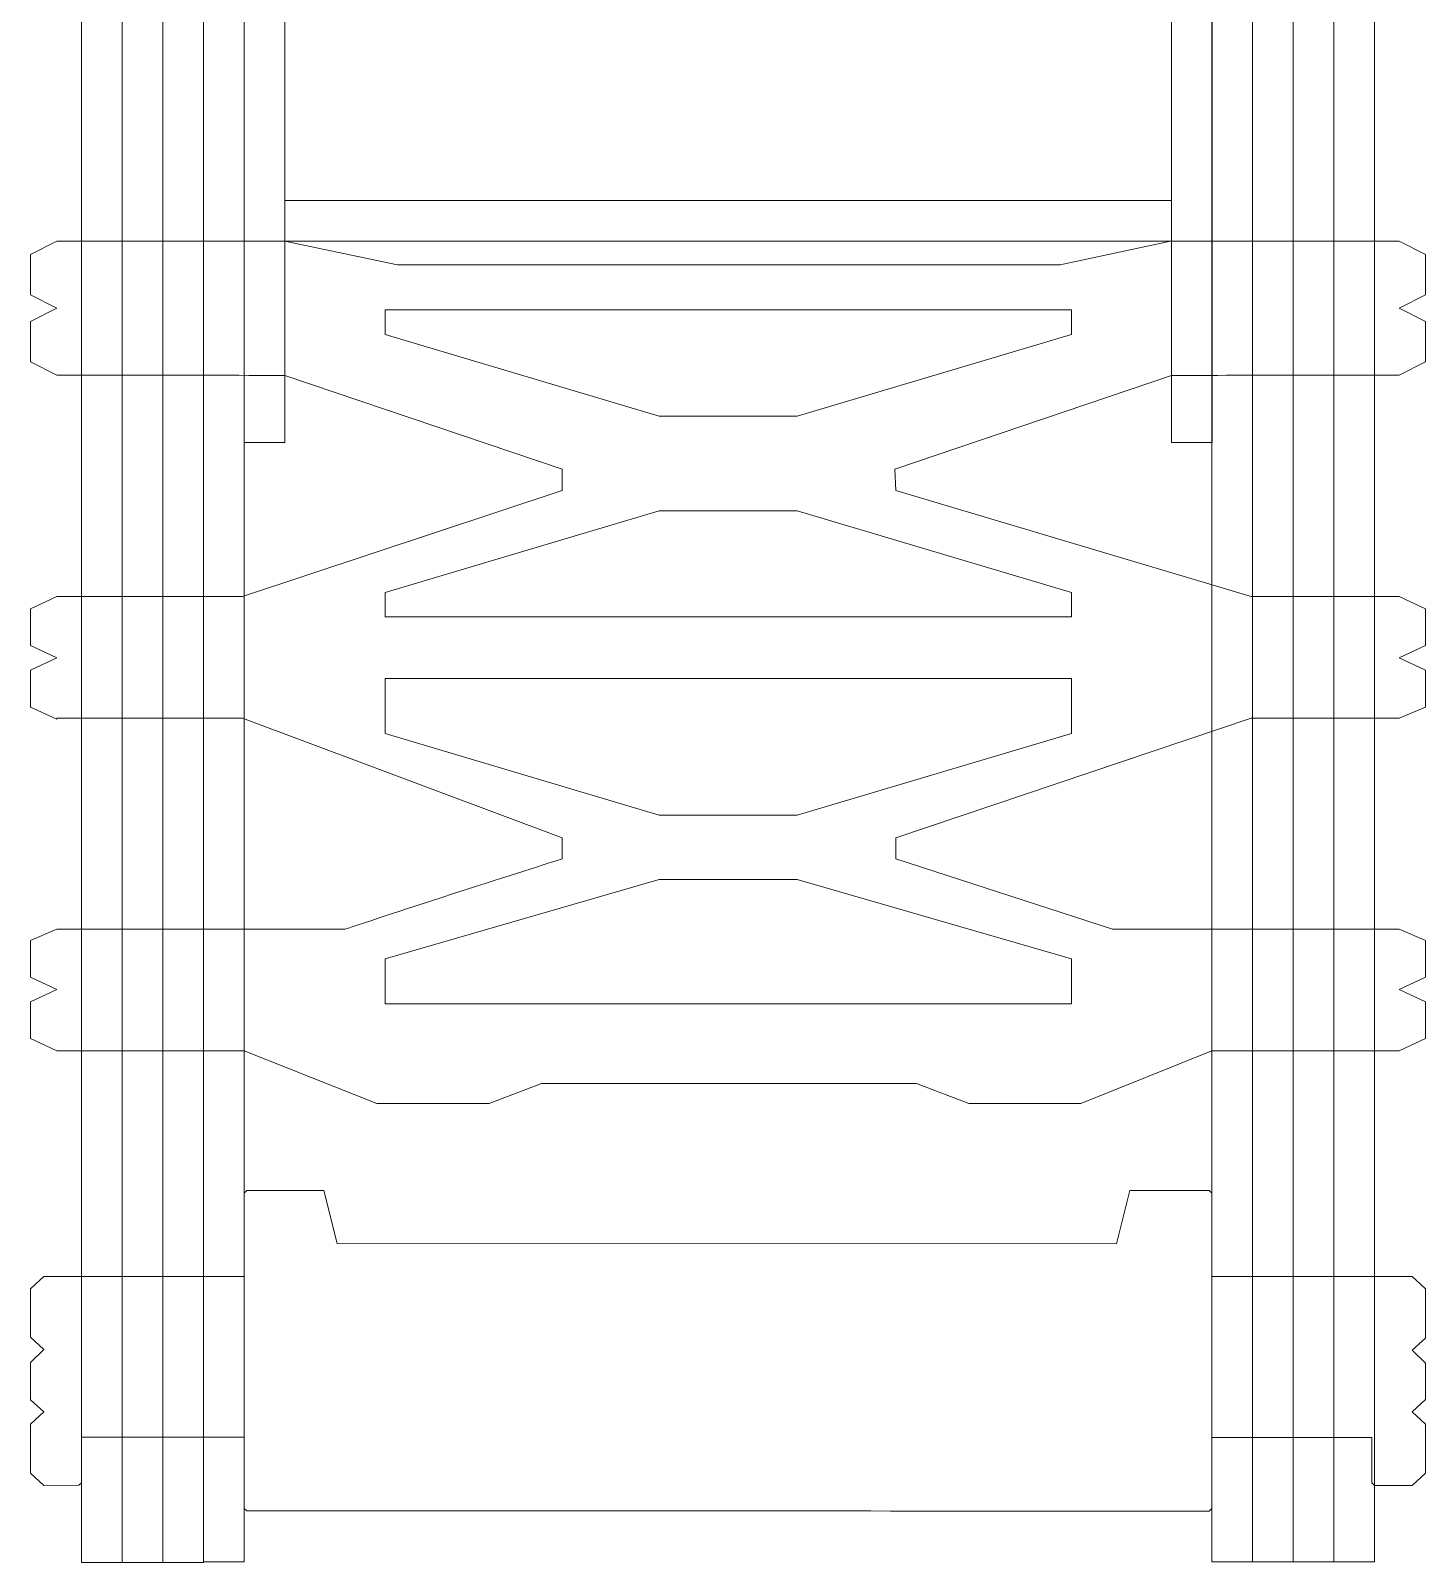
# Model space of a CAD drawing. Header units: millimetres. Extents: x -847 to 848, y -600 to 600.
# Drawn here: x 710.7 to 847.6, y 122.9 to 273.2 of the extents above; entities that cross this region are included whole.
import ezdxf

# ---------------------------------------------------------------- set-up
doc = ezdxf.new("R2010")
doc.units = ezdxf.units.MM
doc.header["$MEASUREMENT"] = 0

msp = doc.modelspace()

# ---------------------------------------------------------------- linework, layer by layer
at = {"color": 2, "lineweight": 5}
msp.add_lwpolyline([(731.6831, 232.7538), (735.6831, 232.7538), (735.6831, 470.511), (731.6831, 470.511), (731.6831, 232.7538)], close=True, dxfattribs=at)
at = {"color": 161, "lineweight": 5}
for points in [[(723.7034, 477.0824), (723.7034, 477.0824), (727.693, 477.0824), (727.693, 477.0824), (727.693, 477.0824), (727.693, 477.0824), (727.693, 122.9017), (727.693, 122.9017), (727.693, 122.9017), (727.693, 122.9017), (723.7034, 122.9017), (723.7034, 122.9017), (723.7034, 122.9017), (723.7034, 122.9017), (723.7034, 477.0824), (723.7034, 477.0824)], [(834.6218, 477.133), (834.6218, 477.133), (830.6322, 477.133), (830.6322, 477.133), (830.6322, 477.133), (830.6322, 477.133), (830.6322, 122.9523), (830.6322, 122.9523), (830.6322, 122.9523), (830.6322, 122.9523), (834.6218, 122.9523), (834.6218, 122.9523), (834.6218, 122.9523), (834.6218, 122.9523), (834.6218, 477.133), (834.6218, 477.133)]]:
    msp.add_open_spline(points, degree=3, knots=[0, 0, 0, 0, 0.25, 0.25, 0.25, 0.25, 0.5, 0.5, 0.5, 0.5, 0.75, 0.75, 0.75, 0.75, 1, 1, 1, 1], dxfattribs=at)
at = {"color": 2, "lineweight": 5}
for points, knots in [([(822.6424, 470.511), (822.6424, 470.511), (826.6424, 470.5118), (826.6424, 470.5118), (826.6424, 470.5118), (826.6424, 470.5118), (826.6868, 232.7546), (826.6868, 232.7546), (826.6868, 232.7546), (826.6868, 232.7546), (822.6868, 232.7538), (822.6868, 232.7538), (822.6868, 232.7538), (822.6868, 232.7538), (822.6424, 470.511), (822.6424, 470.511)], [0, 0, 0, 0, 0.25, 0.25, 0.25, 0.25, 0.5, 0.5, 0.5, 0.5, 0.75, 0.75, 0.75, 0.75, 1, 1, 1, 1]), ([(731.6832, 128.1874), (731.6832, 128.1874), (731.6832, 135.1754), (731.6832, 135.1754), (731.6832, 135.1754), (721.3924, 135.1754), (726.0142, 135.1754), (715.7235, 135.1754), (715.7235, 135.1754), (715.7235, 135.1754), (715.7235, 130.7002), (715.7235, 130.7002), (715.7235, 130.7002), (715.7235, 130.7002), (715.4636, 130.4604), (715.4636, 130.4604), (715.4636, 130.4604), (715.4636, 130.4604), (712.025, 130.4498), (712.025, 130.4498), (712.025, 130.4498), (712.025, 130.4498), (710.7233, 131.6535), (710.7233, 131.6535), (710.7233, 131.6535), (710.7233, 131.6535), (710.7233, 136.4724), (710.7233, 136.4724), (710.7233, 136.4724), (710.7233, 136.4724), (712.025, 137.6776), (712.025, 137.6776), (712.025, 137.6776), (712.025, 137.6776), (710.7233, 138.8418), (710.7233, 138.8418), (710.7233, 138.8418), (710.7233, 138.8418), (710.7233, 142.4981), (710.7233, 142.4981), (710.7233, 142.4981), (710.7233, 142.4981), (712.025, 143.7924), (712.025, 143.7924), (712.025, 143.7924), (712.025, 143.7924), (710.7233, 144.9982), (710.7233, 144.9982), (710.7233, 144.9982), (710.7233, 149.0598), (710.7233, 145.6391), (710.7233, 149.726), (710.7233, 149.726), (710.7233, 149.726), (712.025, 150.9312), (712.025, 150.9312), (712.025, 150.9312), (712.025, 150.9312), (731.6832, 150.9312), (731.6832, 150.9312), (731.6832, 150.9312), (731.6832, 150.9312), (731.6832, 159.134), (731.6832, 159.134), (731.6832, 159.134), (731.6832, 159.134), (731.9425, 159.3753), (731.9425, 159.3753), (731.9425, 159.3753), (734.4589, 159.3753), (736.9753, 159.3753), (739.4917, 159.3753), (739.4917, 159.3753), (739.4917, 159.3753), (740.7934, 154.1686), (740.7934, 154.1686), (740.7934, 154.1686), (740.7934, 154.1686), (817.2908, 154.158), (817.2908, 154.158), (817.2908, 154.158), (817.2908, 154.158), (818.5925, 159.3648), (818.5925, 159.3648), (818.5925, 159.3648), (821.109, 159.3648), (823.8641, 159.3648), (826.3806, 159.3648), (826.3806, 159.3648), (826.3806, 159.3648), (826.642, 159.1234), (826.642, 159.1234), (826.642, 159.1234), (826.642, 159.1234), (826.642, 150.9312), (826.642, 150.9312), (826.642, 150.9312), (826.642, 150.9312), (846.3007, 150.9312), (846.3007, 150.9312), (846.3007, 150.9312), (846.3007, 150.9312), (847.6024, 149.726), (847.6024, 149.726), (847.6024, 149.726), (847.6024, 145.6406), (847.6024, 148.9908), (847.6024, 144.9076), (847.6024, 144.9076), (847.6024, 144.9076), (846.3007, 143.7018), (846.3007, 143.7018), (846.3007, 143.7018), (846.3007, 143.7018), (847.6024, 142.4438), (847.6024, 142.4438), (847.6024, 142.4438), (847.6024, 142.4438), (847.6024, 138.8834), (847.6024, 138.8834), (847.6024, 138.8834), (847.6024, 138.8834), (846.3007, 137.6776), (846.3007, 137.6776), (846.3007, 137.6776), (846.3007, 137.6776), (847.6024, 136.4724), (847.6024, 136.4724), (847.6024, 136.4724), (847.6024, 136.4724), (847.6024, 131.6535), (847.6024, 131.6535), (847.6024, 131.6535), (847.6024, 131.6535), (846.3007, 130.4498), (846.3007, 130.4498), (846.3007, 130.4498), (846.3007, 130.4498), (842.6227, 130.4519), (842.6227, 130.4519), (842.6227, 130.4519), (842.6227, 130.4519), (842.3613, 130.6917), (842.3613, 130.6917), (842.3613, 130.6917), (842.3613, 130.6917), (842.3613, 135.167), (842.3613, 135.167), (842.3613, 135.167), (832.0637, 135.167), (836.9385, 135.1649), (826.642, 135.167), (826.642, 135.167), (826.642, 135.167), (826.642, 128.1769), (826.642, 128.1769), (826.642, 128.1769), (826.642, 128.1769), (826.3806, 127.9371), (826.3806, 127.9371), (826.3806, 127.9371), (818.5646, 127.9371), (739.7479, 127.9476), (731.9425, 127.9476), (731.9425, 127.9476), (731.9425, 127.9476), (731.6832, 128.1874), (731.6832, 128.1874)], [0, 0, 0, 0, 0.02380952, 0.02380952, 0.02380952, 0.02380952, 0.04761905, 0.04761905, 0.04761905, 0.04761905, 0.07142857, 0.07142857, 0.07142857, 0.07142857, 0.0952381, 0.0952381, 0.0952381, 0.0952381, 0.11904762, 0.11904762, 0.11904762, 0.11904762, 0.14285714, 0.14285714, 0.14285714, 0.14285714, 0.16666667, 0.16666667, 0.16666667, 0.16666667, 0.19047619, 0.19047619, 0.19047619, 0.19047619, 0.21428571, 0.21428571, 0.21428571, 0.21428571, 0.23809524, 0.23809524, 0.23809524, 0.23809524, 0.26190476, 0.26190476, 0.26190476, 0.26190476, 0.28571429, 0.28571429, 0.28571429, 0.28571429, 0.30952381, 0.30952381, 0.30952381, 0.30952381, 0.33333333, 0.33333333, 0.33333333, 0.33333333, 0.35714286, 0.35714286, 0.35714286, 0.35714286, 0.38095238, 0.38095238, 0.38095238, 0.38095238, 0.4047619, 0.4047619, 0.4047619, 0.4047619, 0.42857143, 0.42857143, 0.42857143, 0.42857143, 0.45238095, 0.45238095, 0.45238095, 0.45238095, 0.47619048, 0.47619048, 0.47619048, 0.47619048, 0.5, 0.5, 0.5, 0.5, 0.52380952, 0.52380952, 0.52380952, 0.52380952, 0.54761905, 0.54761905, 0.54761905, 0.54761905, 0.57142857, 0.57142857, 0.57142857, 0.57142857, 0.5952381, 0.5952381, 0.5952381, 0.5952381, 0.61904762, 0.61904762, 0.61904762, 0.61904762, 0.64285714, 0.64285714, 0.64285714, 0.64285714, 0.66666667, 0.66666667, 0.66666667, 0.66666667, 0.69047619, 0.69047619, 0.69047619, 0.69047619, 0.71428571, 0.71428571, 0.71428571, 0.71428571, 0.73809524, 0.73809524, 0.73809524, 0.73809524, 0.76190476, 0.76190476, 0.76190476, 0.76190476, 0.78571429, 0.78571429, 0.78571429, 0.78571429, 0.80952381, 0.80952381, 0.80952381, 0.80952381, 0.83333333, 0.83333333, 0.83333333, 0.83333333, 0.85714286, 0.85714286, 0.85714286, 0.85714286, 0.88095238, 0.88095238, 0.88095238, 0.88095238, 0.9047619, 0.9047619, 0.9047619, 0.9047619, 0.92857143, 0.92857143, 0.92857143, 0.92857143, 0.95238095, 0.95238095, 0.95238095, 0.95238095, 0.97619048, 0.97619048, 0.97619048, 0.97619048, 1, 1, 1, 1])]:
    msp.add_open_spline(points, degree=3, knots=knots, dxfattribs=at)
at = {"color": 104, "lineweight": 5}
for points in [[(723.7034, 432.6146), (723.7034, 432.6146), (719.7129, 432.6146), (719.7129, 432.6146), (719.7129, 432.6146), (719.7129, 432.6146), (719.7129, 122.9017), (719.7129, 122.9017), (719.7129, 122.9017), (719.7129, 122.9017), (723.7034, 122.9017), (723.7034, 122.9017), (723.7034, 122.9017), (723.7034, 122.9017), (723.7034, 432.6146), (723.7034, 432.6146)], [(834.6217, 432.6652), (834.6217, 432.6652), (838.6122, 432.6652), (838.6122, 432.6652), (838.6122, 432.6652), (838.6122, 432.6652), (838.6122, 122.9523), (838.6122, 122.9523), (838.6122, 122.9523), (838.6122, 122.9523), (834.6217, 122.9523), (834.6217, 122.9523), (834.6217, 122.9523), (834.6217, 122.9523), (834.6217, 432.6652), (834.6217, 432.6652)]]:
    msp.add_open_spline(points, degree=3, knots=[0, 0, 0, 0, 0.25, 0.25, 0.25, 0.25, 0.5, 0.5, 0.5, 0.5, 0.75, 0.75, 0.75, 0.75, 1, 1, 1, 1], dxfattribs=at)
at = {"color": 31, "lineweight": 5}
for points in [[(727.693, 432.6652), (727.693, 432.6652), (731.6831, 432.6652), (731.6831, 432.6652), (731.6831, 432.6652), (731.6831, 432.6652), (731.6831, 122.9523), (731.6831, 122.9523), (731.6831, 122.9523), (731.6831, 122.9523), (727.693, 122.9523), (727.693, 122.9523), (727.693, 122.9523), (727.693, 122.9523), (727.693, 432.6652), (727.693, 432.6652)], [(830.6322, 432.6652), (830.6322, 432.6652), (826.6421, 432.6652), (826.6421, 432.6652), (826.6421, 432.6652), (826.6421, 432.6652), (826.6421, 122.9523), (826.6421, 122.9523), (826.6421, 122.9523), (826.6421, 122.9523), (830.6322, 122.9523), (830.6322, 122.9523), (830.6322, 122.9523), (830.6322, 122.9523), (830.6322, 432.6652), (830.6322, 432.6652)]]:
    msp.add_open_spline(points, degree=3, knots=[0, 0, 0, 0, 0.25, 0.25, 0.25, 0.25, 0.5, 0.5, 0.5, 0.5, 0.75, 0.75, 0.75, 0.75, 1, 1, 1, 1], dxfattribs=at)
at = {"color": 1, "lineweight": 5}
for points in [[(719.7129, 381.9329), (719.7129, 381.9329), (715.7229, 381.9329), (715.7229, 381.9329), (715.7229, 381.9329), (715.7229, 381.9329), (715.7229, 122.9017), (715.7229, 122.9017), (715.7229, 122.9017), (715.7229, 122.9017), (719.7129, 122.9017), (719.7129, 122.9017), (719.7129, 122.9017), (719.7129, 122.9017), (719.7129, 381.9329), (719.7129, 381.9329)], [(838.6122, 381.9835), (838.6122, 381.9835), (842.6022, 381.9835), (842.6022, 381.9835), (842.6022, 381.9835), (842.6022, 381.9835), (842.6022, 122.9523), (842.6022, 122.9523), (842.6022, 122.9523), (842.6022, 122.9523), (838.6122, 122.9523), (838.6122, 122.9523), (838.6122, 122.9523), (838.6122, 122.9523), (838.6122, 381.9835), (838.6122, 381.9835)]]:
    msp.add_open_spline(points, degree=3, knots=[0, 0, 0, 0, 0.25, 0.25, 0.25, 0.25, 0.5, 0.5, 0.5, 0.5, 0.75, 0.75, 0.75, 0.75, 1, 1, 1, 1], dxfattribs=at)
at = {"color": 3, "lineweight": 5}
msp.add_open_spline([(822.6828, 256.5031), (822.6828, 256.5031), (735.6831, 256.5031), (735.6831, 256.5031), (735.6831, 256.5031), (735.6831, 256.5031), (735.6831, 252.5031), (735.6831, 252.5031), (735.6831, 252.5031), (735.6831, 252.5031), (822.6828, 252.5031), (822.6828, 252.5031), (822.6828, 252.5031), (822.6828, 252.5031), (822.6828, 256.5031), (822.6828, 256.5031)], degree=3, knots=[0, 0, 0, 0, 0.25, 0.25, 0.25, 0.25, 0.5, 0.5, 0.5, 0.5, 0.75, 0.75, 0.75, 0.75, 1, 1, 1, 1], dxfattribs=at)
at = {"color": 30, "lineweight": 5}
msp.add_open_spline([(811.7773, 250.1827), (811.7773, 250.1827), (822.5999, 252.5031), (822.5999, 252.5031), (822.5999, 252.5031), (837.0757, 252.5031), (830.5572, 252.5031), (845.033, 252.5031), (845.033, 252.5031), (845.033, 252.5031), (847.6022, 251.1904), (847.6022, 251.1904), (847.6022, 251.1904), (847.6022, 251.1904), (847.6022, 247.2472), (847.6022, 247.2472), (847.6022, 247.2472), (847.6022, 247.2472), (845.033, 245.9328), (845.033, 245.9328), (845.033, 245.9328), (845.033, 245.9328), (847.6022, 244.6199), (847.6022, 244.6199), (847.6022, 244.6199), (847.6022, 244.6199), (847.6022, 240.6769), (847.6022, 240.6769), (847.6022, 240.6769), (847.6022, 240.6769), (845.033, 239.3623), (845.033, 239.3623), (845.033, 239.3623), (830.5858, 239.3623), (837.1324, 239.3925), (822.6855, 239.3267), (822.6855, 239.3267), (822.6855, 239.3267), (795.5236, 230.1329), (795.5236, 230.1329), (795.5236, 230.1329), (795.5236, 230.1329), (795.6254, 228.0618), (795.6254, 228.0618), (795.6254, 228.0618), (795.6254, 228.0618), (830.4952, 217.6556), (830.4952, 217.6556), (830.4952, 217.6556), (830.4952, 217.6556), (845.033, 217.6509), (845.033, 217.6509), (845.033, 217.6509), (845.033, 217.6509), (847.6022, 216.4473), (847.6022, 216.4473), (847.6022, 216.4473), (847.6022, 216.4473), (847.6022, 212.832), (847.6022, 212.832), (847.6022, 212.832), (847.6022, 212.832), (845.033, 211.6268), (845.033, 211.6268), (845.033, 211.6268), (845.033, 211.6268), (847.6022, 210.4231), (847.6022, 210.4231), (847.6022, 210.4231), (847.6022, 210.4231), (847.6022, 206.8079), (847.6022, 206.8079), (847.6022, 206.8079), (847.6022, 206.8079), (845.033, 205.718), (845.033, 205.718), (845.033, 205.718), (845.033, 205.718), (845.033, 205.718), (845.033, 205.718), (845.033, 205.718), (845.033, 205.718), (830.4952, 205.7053), (830.4952, 205.7053), (830.4952, 205.7053), (830.4952, 205.7053), (795.6254, 193.9885), (795.6254, 193.9885), (795.6254, 193.9885), (795.6254, 193.9885), (795.6254, 191.9174), (795.6254, 191.9174), (795.6254, 191.9174), (795.6254, 191.9174), (816.9129, 185.009), (816.9129, 185.009), (816.9129, 185.009), (833.3018, 185.009), (832.4545, 185.009), (845.033, 185.009), (845.033, 185.009), (845.033, 185.009), (847.6022, 183.9181), (847.6022, 183.9181), (847.6022, 183.9181), (847.6022, 183.9181), (847.6022, 180.3028), (847.6022, 180.3028), (847.6022, 180.3028), (847.6022, 180.3028), (845.033, 179.0976), (845.033, 179.0976), (845.033, 179.0976), (845.033, 179.0976), (847.6022, 177.8939), (847.6022, 177.8939), (847.6022, 177.8939), (847.6022, 177.8939), (847.6022, 174.2787), (847.6022, 174.2787), (847.6022, 174.2787), (847.6022, 174.2787), (845.033, 173.0734), (845.033, 173.0734), (845.033, 173.0734), (845.033, 173.0734), (830.7283, 173.0734), (830.7283, 173.0734), (830.7283, 173.0734), (830.7283, 173.0734), (826.6425, 173.0734), (826.6425, 173.0734), (826.6425, 173.0734), (826.6425, 173.0734), (813.8056, 167.9088), (813.8056, 167.9088), (813.8056, 167.9088), (813.8056, 167.9088), (802.7969, 167.9088), (802.7969, 167.9088), (802.7969, 167.9088), (802.7969, 167.9088), (797.6581, 169.8698), (797.6581, 169.8698), (797.6581, 169.8698), (790.4472, 169.8698), (768.0813, 169.8698), (760.8601, 169.8698), (760.8601, 169.8698), (760.8601, 169.8698), (755.7245, 167.9088), (755.7245, 167.9088), (755.7245, 167.9088), (755.7245, 167.9088), (744.7114, 167.9088), (744.7114, 167.9088), (744.7114, 167.9088), (744.7114, 167.9088), (731.6831, 173.0734), (731.6831, 173.0734), (731.6831, 173.0734), (714.2318, 173.0734), (730.7434, 173.0734), (713.2922, 173.0734), (713.2922, 173.0734), (713.2922, 173.0734), (710.723, 174.2787), (710.723, 174.2787), (710.723, 174.2787), (710.723, 174.2787), (710.723, 177.8939), (710.723, 177.8939), (710.723, 177.8939), (710.723, 177.8939), (713.2922, 179.0976), (713.2922, 179.0976), (713.2922, 179.0976), (713.2922, 179.0976), (710.723, 180.3028), (710.723, 180.3028), (710.723, 180.3028), (710.723, 180.3028), (710.723, 183.9181), (710.723, 183.9181), (710.723, 183.9181), (710.723, 183.9181), (713.292, 185.0089), (713.292, 185.0089), (713.292, 185.0089), (729.3147, 185.0089), (725.5812, 185.0089), (741.6039, 185.0089), (741.6039, 185.0089), (741.6039, 185.0089), (748.5311, 187.333), (754.4821, 189.2328), (754.4821, 189.2328), (758.9634, 190.6634), (762.8916, 191.9174), (762.8916, 191.9174), (762.8916, 191.9174), (762.8916, 191.9174), (762.8916, 193.9885), (762.8916, 193.9885), (762.8916, 193.9885), (762.8916, 193.9885), (731.5048, 205.7185), (731.5048, 205.7185), (731.5048, 205.7185), (731.5048, 205.7185), (713.2922, 205.7185), (713.2922, 205.7185), (713.2922, 205.7185), (713.2922, 205.7185), (713.2922, 205.6026), (713.2922, 205.6026), (713.2922, 205.6026), (713.2922, 205.6026), (710.723, 206.8079), (710.723, 206.8079), (710.723, 206.8079), (710.723, 206.8079), (710.723, 210.4231), (710.723, 210.4231), (710.723, 210.4231), (710.723, 210.4231), (713.2922, 211.6268), (713.2922, 211.6268), (713.2922, 211.6268), (713.2922, 211.6268), (710.723, 212.832), (710.723, 212.832), (710.723, 212.832), (710.723, 212.832), (710.723, 216.4473), (710.723, 216.4473), (710.723, 216.4473), (710.723, 216.4473), (713.2922, 217.6509), (713.2922, 217.6509), (713.2922, 217.6509), (713.2922, 217.6509), (731.5048, 217.6556), (731.5048, 217.6556), (731.5048, 217.6556), (731.5048, 217.6556), (762.8916, 228.0618), (762.8916, 228.0618), (762.8916, 228.0618), (762.8916, 228.0618), (762.8916, 230.1329), (762.8916, 230.1329), (762.8916, 230.1329), (762.8916, 230.1329), (735.6831, 239.3267), (735.6831, 239.3267), (735.6831, 239.3267), (721.2418, 239.3938), (727.7341, 239.3623), (713.2922, 239.3623), (713.2922, 239.3623), (713.2922, 239.3623), (710.723, 240.6769), (710.723, 240.6769), (710.723, 240.6769), (710.723, 240.6769), (710.723, 244.6199), (710.723, 244.6199), (710.723, 244.6199), (710.723, 244.6199), (713.2922, 245.9328), (713.2922, 245.9328), (713.2922, 245.9328), (713.2922, 245.9328), (710.723, 247.2472), (710.723, 247.2472), (710.723, 247.2472), (710.723, 247.2472), (710.723, 251.1904), (710.723, 251.1904), (710.723, 251.1904), (710.723, 251.1904), (713.2922, 252.5031), (713.2922, 252.5031), (713.2922, 252.5031), (727.7341, 252.5031), (721.2412, 252.5031), (735.6831, 252.5031), (735.6831, 252.5031), (735.6831, 252.5031), (746.7441, 250.1827), (746.7441, 250.1827), (746.7441, 250.1827), (746.7441, 250.1827), (811.7773, 250.1827), (811.7773, 250.1827)], degree=3, knots=[0, 0, 0, 0, 0.01351351, 0.01351351, 0.01351351, 0.01351351, 0.02702703, 0.02702703, 0.02702703, 0.02702703, 0.04054054, 0.04054054, 0.04054054, 0.04054054, 0.05405405, 0.05405405, 0.05405405, 0.05405405, 0.06756757, 0.06756757, 0.06756757, 0.06756757, 0.08108108, 0.08108108, 0.08108108, 0.08108108, 0.09459459, 0.09459459, 0.09459459, 0.09459459, 0.10810811, 0.10810811, 0.10810811, 0.10810811, 0.12162162, 0.12162162, 0.12162162, 0.12162162, 0.13513514, 0.13513514, 0.13513514, 0.13513514, 0.14864865, 0.14864865, 0.14864865, 0.14864865, 0.16216216, 0.16216216, 0.16216216, 0.16216216, 0.17567568, 0.17567568, 0.17567568, 0.17567568, 0.18918919, 0.18918919, 0.18918919, 0.18918919, 0.2027027, 0.2027027, 0.2027027, 0.2027027, 0.21621622, 0.21621622, 0.21621622, 0.21621622, 0.22972973, 0.22972973, 0.22972973, 0.22972973, 0.24324324, 0.24324324, 0.24324324, 0.24324324, 0.25675676, 0.25675676, 0.25675676, 0.25675676, 0.27027027, 0.27027027, 0.27027027, 0.27027027, 0.28378378, 0.28378378, 0.28378378, 0.28378378, 0.2972973, 0.2972973, 0.2972973, 0.2972973, 0.31081081, 0.31081081, 0.31081081, 0.31081081, 0.32432432, 0.32432432, 0.32432432, 0.32432432, 0.33783784, 0.33783784, 0.33783784, 0.33783784, 0.35135135, 0.35135135, 0.35135135, 0.35135135, 0.36486486, 0.36486486, 0.36486486, 0.36486486, 0.37837838, 0.37837838, 0.37837838, 0.37837838, 0.39189189, 0.39189189, 0.39189189, 0.39189189, 0.40540541, 0.40540541, 0.40540541, 0.40540541, 0.41891892, 0.41891892, 0.41891892, 0.41891892, 0.43243243, 0.43243243, 0.43243243, 0.43243243, 0.44594595, 0.44594595, 0.44594595, 0.44594595, 0.45945946, 0.45945946, 0.45945946, 0.45945946, 0.47297297, 0.47297297, 0.47297297, 0.47297297, 0.48648649, 0.48648649, 0.48648649, 0.48648649, 0.5, 0.5, 0.5, 0.5, 0.51351351, 0.51351351, 0.51351351, 0.51351351, 0.52702703, 0.52702703, 0.52702703, 0.52702703, 0.54054054, 0.54054054, 0.54054054, 0.54054054, 0.55405405, 0.55405405, 0.55405405, 0.55405405, 0.56756757, 0.56756757, 0.56756757, 0.56756757, 0.58108108, 0.58108108, 0.58108108, 0.58108108, 0.59459459, 0.59459459, 0.59459459, 0.59459459, 0.60810811, 0.60810811, 0.60810811, 0.60810811, 0.62162162, 0.62162162, 0.62162162, 0.62162162, 0.63513514, 0.63513514, 0.63513514, 0.63513514, 0.64864865, 0.64864865, 0.64864865, 0.64864865, 0.66216216, 0.66216216, 0.66216216, 0.66216216, 0.67567568, 0.67567568, 0.67567568, 0.67567568, 0.68918919, 0.68918919, 0.68918919, 0.68918919, 0.7027027, 0.7027027, 0.7027027, 0.7027027, 0.71621622, 0.71621622, 0.71621622, 0.71621622, 0.72972973, 0.72972973, 0.72972973, 0.72972973, 0.74324324, 0.74324324, 0.74324324, 0.74324324, 0.75675676, 0.75675676, 0.75675676, 0.75675676, 0.77027027, 0.77027027, 0.77027027, 0.77027027, 0.78378378, 0.78378378, 0.78378378, 0.78378378, 0.7972973, 0.7972973, 0.7972973, 0.7972973, 0.81081081, 0.81081081, 0.81081081, 0.81081081, 0.82432432, 0.82432432, 0.82432432, 0.82432432, 0.83783784, 0.83783784, 0.83783784, 0.83783784, 0.85135135, 0.85135135, 0.85135135, 0.85135135, 0.86486486, 0.86486486, 0.86486486, 0.86486486, 0.87837838, 0.87837838, 0.87837838, 0.87837838, 0.89189189, 0.89189189, 0.89189189, 0.89189189, 0.90540541, 0.90540541, 0.90540541, 0.90540541, 0.91891892, 0.91891892, 0.91891892, 0.91891892, 0.93243243, 0.93243243, 0.93243243, 0.93243243, 0.94594595, 0.94594595, 0.94594595, 0.94594595, 0.95945946, 0.95945946, 0.95945946, 0.95945946, 0.97297297, 0.97297297, 0.97297297, 0.97297297, 0.98648649, 0.98648649, 0.98648649, 0.98648649, 1, 1, 1, 1], dxfattribs=at)
at = {"color": 7, "lineweight": 5}
for points in [[(745.5082, 243.3496), (745.5082, 243.3496), (772.417, 235.3502), (772.417, 235.3502), (772.417, 235.3502), (772.417, 235.3502), (785.9638, 235.3502), (785.9638, 235.3502), (785.9638, 235.3502), (785.9638, 235.3502), (812.8764, 243.3496), (812.8764, 243.3496), (812.8764, 243.3496), (812.8764, 243.3496), (812.8764, 245.7606), (812.8764, 245.7606), (812.8764, 245.7606), (812.8764, 245.7606), (745.5082, 245.7606), (745.5082, 245.7606), (745.5082, 245.7606), (745.5082, 245.7606), (745.5082, 243.3496), (745.5082, 243.3496)], [(745.5082, 215.6404), (745.5082, 215.6404), (812.8764, 215.6404), (812.8764, 215.6404), (812.8764, 215.6404), (812.8764, 215.6404), (812.8764, 218.0493), (812.8764, 218.0493), (812.8764, 218.0493), (812.8764, 218.0493), (785.9638, 226.0487), (785.9638, 226.0487), (785.9638, 226.0487), (785.9638, 226.0487), (772.417, 226.0487), (772.417, 226.0487), (772.417, 226.0487), (772.417, 226.0487), (745.5082, 218.0493), (745.5082, 218.0493), (745.5082, 218.0493), (745.5082, 218.0493), (745.5082, 215.6404), (745.5082, 215.6404)], [(745.5082, 209.6162), (745.5082, 209.6162), (745.5082, 204.2068), (745.5082, 204.2068), (745.5082, 204.2068), (745.5082, 204.2068), (772.417, 196.2059), (772.417, 196.2059), (772.417, 196.2059), (772.417, 196.2059), (785.9638, 196.2059), (785.9638, 196.2059), (785.9638, 196.2059), (785.9638, 196.2059), (812.8764, 204.2068), (812.8764, 204.2068), (812.8764, 204.2068), (812.8764, 204.2068), (812.8764, 209.6162), (812.8764, 209.6162), (812.8764, 209.6162), (812.8764, 209.6162), (745.5082, 209.6162), (745.5082, 209.6162)], [(745.5082, 177.6997), (745.5082, 177.6997), (745.5082, 182.1107), (745.5082, 182.1107), (745.5082, 182.1107), (745.5082, 182.1107), (772.417, 189.9043), (772.417, 189.9043), (772.417, 189.9043), (772.417, 189.9043), (785.9638, 189.9043), (785.9638, 189.9043), (785.9638, 189.9043), (785.9638, 189.9043), (812.8764, 182.1107), (812.8764, 182.1107), (812.8764, 182.1107), (812.8764, 182.1107), (812.8764, 177.6997), (812.8764, 177.6997), (812.8764, 177.6997), (812.8764, 177.6997), (745.5082, 177.6997), (745.5082, 177.6997)]]:
    msp.add_open_spline(points, degree=3, knots=[0, 0, 0, 0, 0.16666667, 0.16666667, 0.16666667, 0.16666667, 0.33333333, 0.33333333, 0.33333333, 0.33333333, 0.5, 0.5, 0.5, 0.5, 0.66666667, 0.66666667, 0.66666667, 0.66666667, 0.83333333, 0.83333333, 0.83333333, 0.83333333, 1, 1, 1, 1], dxfattribs=at)

doc.saveas('drawing.dxf')
